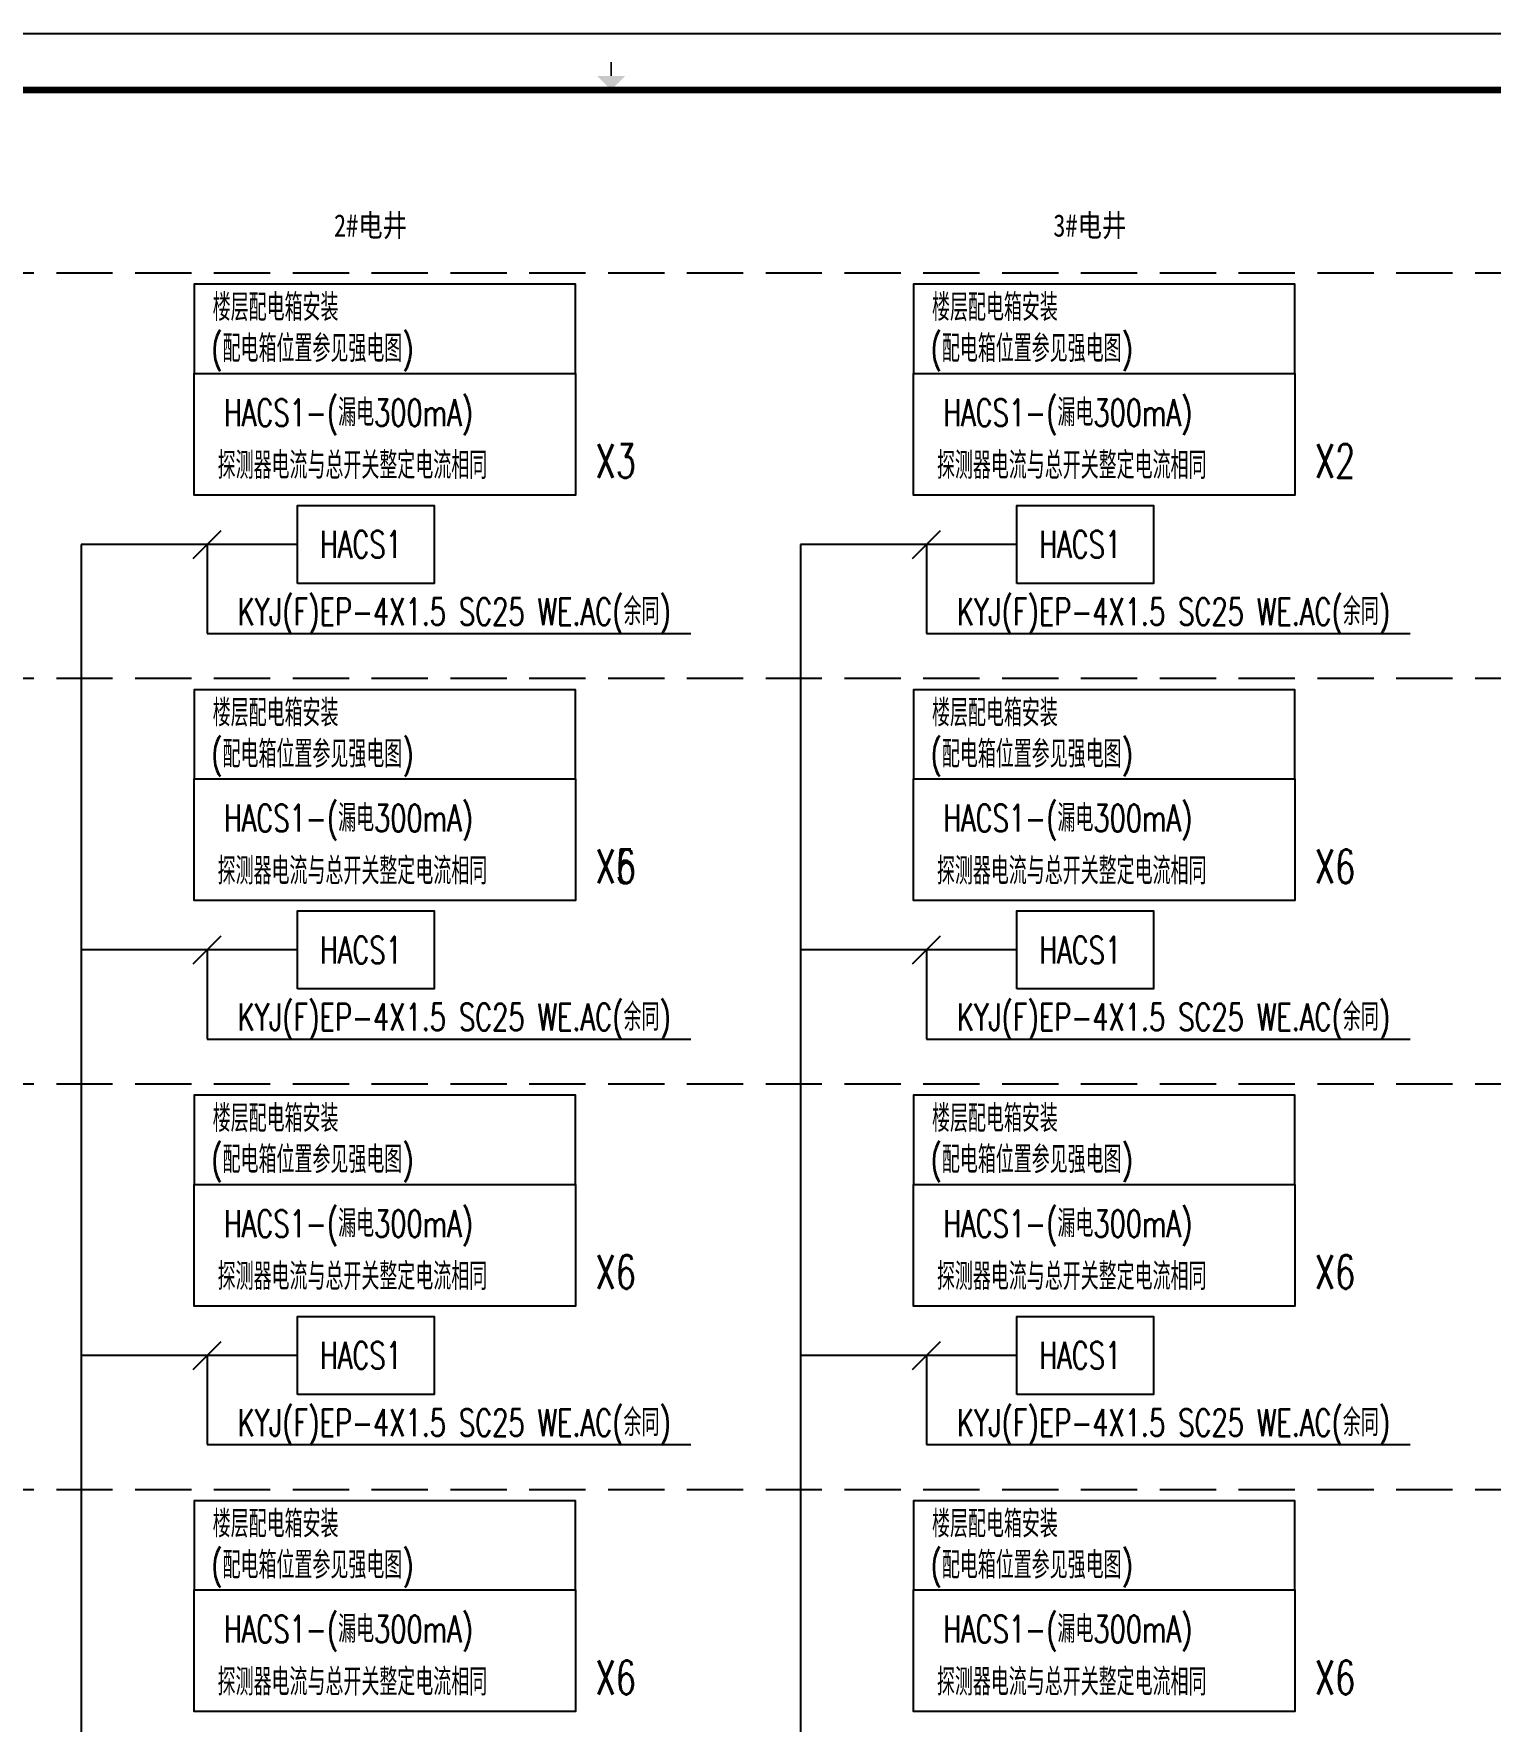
# Model space of a CAD drawing. Extents: x 913510 to 997610, y -270398 to 254224.
# Drawn here: x 945304 to 971176, y -240960 to -210998 of the extents above; entities that cross this region are included whole.
import ezdxf
from ezdxf.enums import TextEntityAlignment as Align

# ---------------------------------------------------------------- set-up
doc = ezdxf.new("R2010")
doc.units = 0
doc.header["$LTSCALE"] = 1000
doc.header["$MEASUREMENT"] = 0
doc.linetypes.add('DASH', pattern=[0.35, 0.25, -0.1])
for name, color, linetype in [('0A', 7, 'Continuous'), ('LGT1', 7, 'Continuous'), ('WZBZ', 7, 'Continuous'), ('图框', 139, 'Continuous'), ('电气-文字', 4, 'Continuous'), ('电气-设备标注', 4, 'Continuous'), ('线路', 6, 'Continuous')]:
    doc.layers.add(name, color=color, linetype=linetype)
doc.styles.add('cyq', font='SIMPLEX.shx', dxfattribs={"width": 0.7, "height": 300, "bigfont": 'china3.shx'})
doc.styles.add('标题大', font='simhei.ttf')

# ---------------------------------------------------------------- blocks, each defined once
blk = doc.blocks.new('TJAD_TK_A1')
at = {"layer": '图框', "color": 0}
blk.add_line((1341.38, 950.45), (500.38, 950.45), dxfattribs=at)
at = {"layer": '图框', "color": 0, "const_width": 0.3}
blk.add_lwpolyline([(920.88, 942.95), (920.88, 945.45)], dxfattribs=at)
at = {"layer": '图框', "color": 0, "const_width": 1.2}
blk.add_lwpolyline([(1331.38, 940.45), (525.38, 940.45), (525.38, 366.45), (1331.38, 366.45)], close=True, dxfattribs=at)
at = {"layer": '图框', "color": 0}
blk.add_solid([(918.38, 942.95), (923.38, 942.95), (920.88, 940.45)], dxfattribs=at)

msp = doc.modelspace()

# ---------------------------------------------------------------- linework, layer by layer
at = {"layer": '0A', "color": 7}
for p, q in [((948137, -220313, -1252), (948634, -219816, -1252)), ((960914, -220313, -1252), (961411, -219816, -1252)), ((948385, -220065, -119), (948385, -221647, -119)), ((961162, -220065, -119), (961162, -221647, -119)), ((948385, -221647, -119), (956973, -221647, -119)), ((961162, -221647, -119), (969750, -221647, -119)), ((948137, -227513, -1252), (948634, -227016, -1252)), ((960914, -227513, -1252), (961411, -227016, -1252)), ((948385, -227265, -119), (948385, -228847, -119)), ((961162, -227265, -119), (961162, -228847, -119)), ((948385, -228847, -119), (956973, -228847, -119)), ((961162, -228847, -119), (969750, -228847, -119)), ((948137, -234713, -1252), (948634, -234216, -1252)), ((960914, -234713, -1252), (961411, -234216, -1252)), ((948385, -234465, -119), (948385, -236047, -119)), ((961162, -234465, -119), (961162, -236047, -119)), ((948385, -236047, -119), (956973, -236047, -119)), ((961162, -236047, -119), (969750, -236047, -119))]:
    msp.add_line(p, q, dxfattribs=at)
at = {"layer": 'LGT1', "color": 4, "ltscale": 15}
for p, q in [((946145, -220065, -1252), (946145, -263265, -1252)), ((949987, -220065, -1252), (946145, -220065, -1252)), ((958922, -220065, -1252), (958922, -258086, -1252)), ((962764, -220065, -1252), (958922, -220065, -1252)), ((949987, -227265, -1252), (946145, -227265, -1252)), ((962764, -227265, -1252), (958922, -227265, -1252)), ((949987, -234465, -1252), (946145, -234465, -1252)), ((962764, -234465, -1252), (958922, -234465, -1252))]:
    msp.add_line(p, q, dxfattribs=at)
at = {"layer": 'LGT1', "elevation": -119}
for points in [[(949987, -220757), (949987, -219373), (952417, -219373), (952417, -220757), (949987, -220757)], [(962764, -220757), (962764, -219373), (965194, -219373), (965194, -220757), (962764, -220757)], [(949987, -227957), (949987, -226573), (952417, -226573), (952417, -227957), (949987, -227957)], [(962764, -227957), (962764, -226573), (965194, -226573), (965194, -227957), (962764, -227957)], [(949987, -235157), (949987, -233773), (952417, -233773), (952417, -235157), (949987, -235157)], [(962764, -235157), (962764, -233773), (965194, -233773), (965194, -235157), (962764, -235157)]]:
    msp.add_lwpolyline(points, dxfattribs=at)
at = {"layer": 'WZBZ', "elevation": -119}
for points in [[(954928, -217029), (954928, -219189), (948151, -219189), (948151, -217029), (954928, -217029), (954928, -215446), (948151, -215446), (948151, -217029)], [(967705, -217029), (967705, -219189), (960928, -219189), (960928, -217029), (967705, -217029), (967705, -215446), (960928, -215446), (960928, -217029)], [(954928, -224229), (954928, -226389), (948151, -226389), (948151, -224229), (954928, -224229), (954928, -222646), (948151, -222646), (948151, -224229)], [(967705, -224229), (967705, -226389), (960928, -226389), (960928, -224229), (967705, -224229), (967705, -222646), (960928, -222646), (960928, -224229)], [(954928, -231429), (954928, -233589), (948151, -233589), (948151, -231429), (954928, -231429), (954928, -229846), (948151, -229846), (948151, -231429)], [(967705, -231429), (967705, -233589), (960928, -233589), (960928, -231429), (967705, -231429), (967705, -229846), (960928, -229846), (960928, -231429)], [(954928, -238629), (954928, -240789), (948151, -240789), (948151, -238629), (954928, -238629), (954928, -237046), (948151, -237046), (948151, -238629)], [(967705, -238629), (967705, -240789), (960928, -240789), (960928, -238629), (967705, -238629), (967705, -237046), (960928, -237046), (960928, -238629)]]:
    msp.add_lwpolyline(points, dxfattribs=at)
at = {"layer": '线路', "color": 0, "linetype": 'DASH', "ltscale": 4}
for p, q in [((981705, -215249, 119), (918465, -215249)), ((981705, -222449, 119), (918465, -222449)), ((981705, -229649, 119), (918465, -229649)), ((981705, -236849, 119), (933077, -236849))]:
    msp.add_line(p, q, dxfattribs=at)

# ---------------------------------------------------------------- block references
at = {"layer": '图框', "xscale": 100, "yscale": 100, "zscale": 100}
msp.add_blockref('TJAD_TK_A1', (863472, -306043), dxfattribs=at)

# ---------------------------------------------------------------- texts
at = {"layer": '电气-文字', "style": 'cyq', "width": 0.7}
for s, height, p in [('楼层配电箱安装', 480, (949600, -216097, -119)), ('楼层配电箱安装', 480, (962377, -216097, -119)), ('(配电箱位置参见强电图)', 480, (950254, -216828, -119)), ('(配电箱位置参见强电图)', 480, (963031, -216828, -119)), ('HACS1-(漏电300mA)', 480, (950893, -217965, -119)), ('HACS1-(漏电300mA)', 480, (963670, -217965, -119)), ('探测器电流与总开关整定电流相同', 480, (950964, -218903, -119)), ('X3', 600, (955641, -218883, -119)), ('探测器电流与总开关整定电流相同', 480, (963741, -218903, -119)), ('X2', 600, (968419, -218883, -119)), ('HACS1', 480, (951114, -220305, -119)), ('HACS1', 480, (963891, -220305, -119)), ('KYJ(F)EP-4X1.5 SC25 WE.AC(余同)', 480, (952772, -221498, -119)), ('KYJ(F)EP-4X1.5 SC25 WE.AC(余同)', 480, (965549, -221498, -119)), ('楼层配电箱安装', 480, (949600, -223297, -119)), ('楼层配电箱安装', 480, (962377, -223297, -119)), ('(配电箱位置参见强电图)', 480, (950254, -224028, -119)), ('(配电箱位置参见强电图)', 480, (963031, -224028, -119)), ('HACS1-(漏电300mA)', 480, (950893, -225165, -119)), ('HACS1-(漏电300mA)', 480, (963670, -225165, -119)), ('探测器电流与总开关整定电流相同', 480, (950964, -226103, -119)), ('X5', 600, (955641, -226083, -119)), ('X6', 600, (955641, -226083, -119)), ('探测器电流与总开关整定电流相同', 480, (963741, -226103, -119)), ('X6', 600, (968419, -226083, -119)), ('HACS1', 480, (951114, -227505, -119)), ('HACS1', 480, (963891, -227505, -119)), ('KYJ(F)EP-4X1.5 SC25 WE.AC(余同)', 480, (952772, -228698, -119)), ('KYJ(F)EP-4X1.5 SC25 WE.AC(余同)', 480, (965549, -228698, -119)), ('楼层配电箱安装', 480, (949600, -230497, -119)), ('楼层配电箱安装', 480, (962377, -230497, -119)), ('(配电箱位置参见强电图)', 480, (950254, -231228, -119)), ('(配电箱位置参见强电图)', 480, (963031, -231228, -119)), ('HACS1-(漏电300mA)', 480, (950893, -232365, -119)), ('HACS1-(漏电300mA)', 480, (963670, -232365, -119)), ('探测器电流与总开关整定电流相同', 480, (950964, -233303, -119)), ('X6', 600, (955641, -233283, -132)), ('探测器电流与总开关整定电流相同', 480, (963741, -233303, -119)), ('X6', 600, (968419, -233283, -132)), ('HACS1', 480, (951114, -234705, -119)), ('HACS1', 480, (963891, -234705, -119)), ('KYJ(F)EP-4X1.5 SC25 WE.AC(余同)', 480, (952772, -235898, -119)), ('KYJ(F)EP-4X1.5 SC25 WE.AC(余同)', 480, (965549, -235898, -119)), ('楼层配电箱安装', 480, (949600, -237697, -119)), ('楼层配电箱安装', 480, (962377, -237697, -119)), ('(配电箱位置参见强电图)', 480, (950254, -238428, -119)), ('(配电箱位置参见强电图)', 480, (963031, -238428, -119)), ('HACS1-(漏电300mA)', 480, (950893, -239565, -119)), ('HACS1-(漏电300mA)', 480, (963670, -239565, -119)), ('探测器电流与总开关整定电流相同', 480, (950964, -240503, -119)), ('X6', 600, (955641, -240483, -119)), ('探测器电流与总开关整定电流相同', 480, (963741, -240503, -119)), ('X6', 600, (968419, -240483, -119))]:
    msp.add_text(s, height=height, dxfattribs=at).set_placement(p, align=Align.CENTER)
at = {"layer": '电气-设备标注', "color": 4, "style": '标题大', "width": 0.8}
for s, p in [('2#电井', (951285, -214600, -119)), ('3#电井', (964062, -214600, -119))]:
    msp.add_text(s, height=396, dxfattribs=at).set_placement(p, align=Align.CENTER)

doc.saveas('drawing.dxf')
